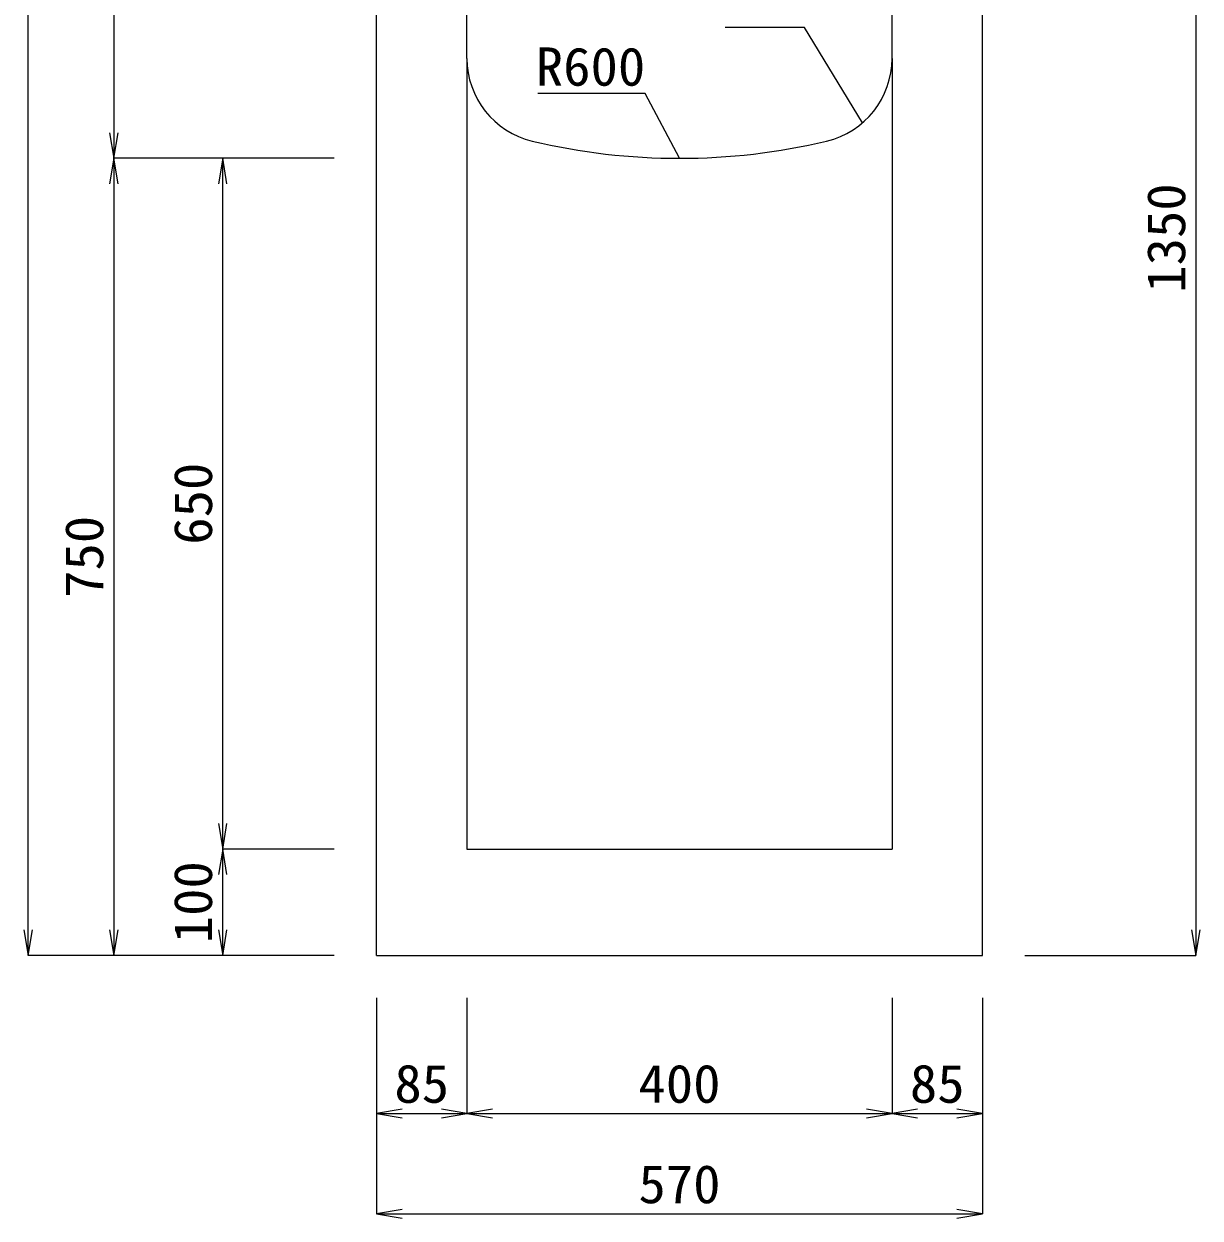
# Model space of a CAD drawing. Units: millimetres at full size. Extents: x -734 to 58102, y 49499 to 87169.
# Drawn here: x 42669 to 43776, y 55446 to 56570 of the extents above; entities that cross this region are included whole.
import ezdxf
from ezdxf.enums import TextEntityAlignment as Align

# ---------------------------------------------------------------- set-up
doc = ezdxf.new("R2010")
doc.units = ezdxf.units.MM
doc.header["$LTSCALE"] = 50
for name, color, linetype, lineweight in [('寸法線', 7, 'Continuous', 13), ('引出線', 4, 'Continuous', 13), ('本体', 2, 'Continuous', 20)]:
    doc.layers.add(name, color=color, linetype=linetype, lineweight=lineweight)
doc.styles.add('ＭＳ 明朝', font='')
doc.styles.get('ＭＳ 明朝').set_extended_font_data('MS Mincho')

# ---------------------------------------------------------------- blocks, each defined once
blk = doc.blocks.new('open_arrow')
at = {"color": 0, "linetype": 'Continuous', "lineweight": -2}
blk.add_lwpolyline([(7.5, 1.25), (0, 0), (7.5, -1.25)], dxfattribs=at)

msp = doc.modelspace()

# ---------------------------------------------------------------- linework, layer by layer
at = {"layer": '寸法線'}
for p, q in [((42673.28, 55693.62), (42673.28, 57176.62)), ((42753.92, 57043.61), (42753.92, 56443.62)), ((43771.91, 57043.61), (43771.91, 55693.62)), ((42753.92, 56443.62), (42753.92, 55693.62)), ((42961.07, 56443.62), (42753.92, 56443.62)), ((42961.07, 56443.62), (42753.92, 56443.62)), ((42856.3, 55793.62), (42856.3, 56443.62)), ((42961.07, 56443.62), (42856.3, 56443.62)), ((42961.07, 55793.62), (42856.3, 55793.62)), ((42856.3, 55693.62), (42856.3, 55793.62)), ((42961.07, 55793.62), (42856.3, 55793.62)), ((42961.07, 55693.62), (42673.28, 55693.62)), ((42961.07, 55693.62), (42753.92, 55693.62)), ((42961.07, 55693.62), (42856.3, 55693.62)), ((43611.11, 55693.62), (43771.91, 55693.62)), ((43001.09, 55653.6), (43001.09, 55450.36)), ((43001.09, 55653.6), (43001.09, 55544.88)), ((43086.1, 55653.6), (43086.1, 55544.88)), ((43086.1, 55653.6), (43086.1, 55544.88)), ((43486.09, 55653.6), (43486.09, 55544.88)), ((43486.09, 55653.6), (43486.09, 55544.88)), ((43571.09, 55653.6), (43571.09, 55450.36)), ((43571.09, 55653.6), (43571.09, 55544.88)), ((43001.09, 55544.88), (43086.1, 55544.88)), ((43086.1, 55544.88), (43486.09, 55544.88)), ((43486.09, 55544.88), (43571.09, 55544.88)), ((43001.09, 55450.36), (43571.09, 55450.36))]:
    msp.add_line(p, q, dxfattribs=at)
at = {"layer": '引出線'}
for points in [[(43458.18, 56476.93), (43403.77, 56566.82), (43329.1, 56566.82)], [(43286.09, 56443.62), (43253.87, 56504.76), (43152.87, 56504.76)]]:
    msp.add_lwpolyline(points, dxfattribs=at)
at = {"layer": '本体'}
for p, q in [((43001.09, 55693.62), (43001.09, 57043.61)), ((43086.09, 56537.65), (43086.09, 57043.61)), ((43486.09, 56537.65), (43486.09, 57043.61)), ((43571.09, 55693.62), (43571.09, 57043.61)), ((43086.09, 56537.65), (43086.09, 55793.62)), ((43486.09, 56537.65), (43486.09, 55793.62)), ((43086.09, 55793.62), (43486.09, 55793.62)), ((43001.09, 55693.62), (43571.09, 55693.62))]:
    msp.add_line(p, q, dxfattribs=at)
for centre, radius, start, end in [((43166.09, 56537.65), 80, 180, 256.65766), ((43406.09, 56537.65), 80, 283.34233, 0), ((43286.09, 57043.62), 600, 256.65762, 283.34237)]:
    msp.add_arc(centre, radius, start, end, dxfattribs=at)

# ---------------------------------------------------------------- block references
at = {"layer": '寸法線', "xscale": 3.2, "yscale": 3.2}
for p, rotation in [((42753.92, 56443.62), 90), ((42753.92, 56443.62), 270), ((42856.3, 56443.62), 270), ((42856.3, 55793.62), 90), ((42856.3, 55793.62), 270), ((42673.28, 55693.62), 90), ((42753.92, 55693.62), 90), ((42856.3, 55693.62), 90), ((43771.91, 55693.62), 90), ((43086.1, 55544.88), 180), ((43486.09, 55544.88), 180), ((43571.09, 55544.88), 180), ((43571.09, 55450.36), 180)]:
    msp.add_blockref('open_arrow', p, dxfattribs=dict(at, rotation=rotation))
for p in [(43001.09, 55544.88), (43086.1, 55544.88), (43486.09, 55544.88), (43001.09, 55450.36)]:
    msp.add_blockref('open_arrow', p, dxfattribs=at)
at = {"layer": '引出線', "xscale": 0.0533, "yscale": 0.0533}
for p, rotation in [((43458.18, 56476.93), 121.2), ((43286.09, 56443.62), 117.8)]:
    msp.add_blockref('open_arrow', p, dxfattribs=dict(at, rotation=rotation))

# ---------------------------------------------------------------- texts
at = {"layer": '寸法線', "style": 'ＭＳ 明朝', "width": 1.05}
for s, p in [('1350', (43743.89, 56368.61)), ('650', (42828.28, 56118.62)), ('750', (42725.9, 56068.62)), ('100', (42828.28, 55743.62))]:
    msp.add_text(s, height=36.03, rotation=90, dxfattribs=at).set_placement(p, align=Align.MIDDLE_CENTER)
for s, p in [('85', (43043.59, 55572.9)), ('400', (43286.09, 55572.9)), ('85', (43528.59, 55572.9)), ('570', (43286.09, 55478.38))]:
    msp.add_text(s, height=36.03, dxfattribs=at).set_placement(p, align=Align.MIDDLE_CENTER)
at = {"layer": '引出線', "style": 'ＭＳ 明朝', "width": 1.05}
msp.add_text('R600', height=36.03, dxfattribs=at).set_placement((43253.87, 56547.96), align=Align.TOP_RIGHT)

doc.saveas('drawing.dxf')
